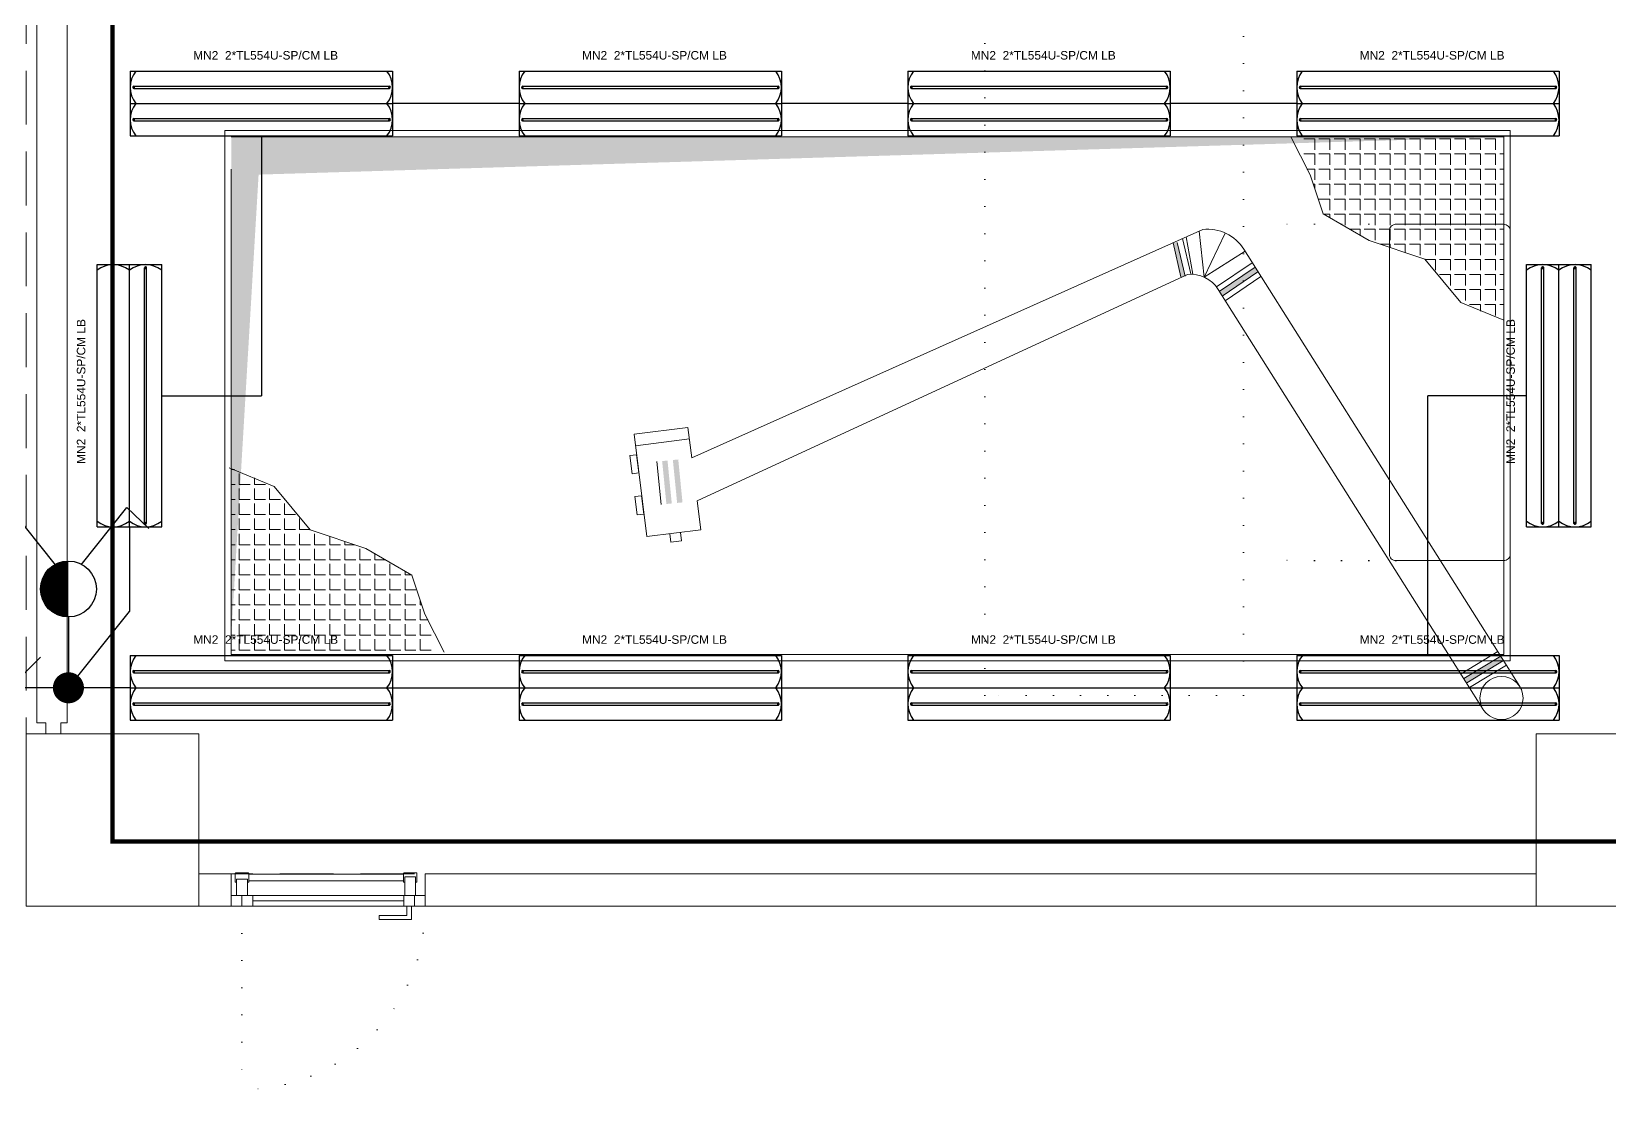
# Model space of a CAD drawing. Header units: metres. Extents: x -13316 to 152404, y -3899 to 30226.
# Drawn here: x 1882 to 2614, y 5035 to 5526 of the extents above; entities that cross this region are included whole.
import ezdxf

# ---------------------------------------------------------------- set-up
doc = ezdxf.new("R2010")
doc.units = ezdxf.units.M
doc.header["$LTSCALE"] = 100
doc.header["$MEASUREMENT"] = 0
for name, pattern in [('ACAD_ISO05W100', [33, 24, -3, 0, -3, 0, -3]), ('DOT2', [0.125, 0, -0.125]), ('HIDDEN', [0.375, 0.25, -0.125])]:
    doc.linetypes.add(name, pattern=pattern)
doc.layers.get('0').update_dxf_attribs({"color": 9, "lineweight": 9})
for name, color, linetype, lineweight in [('00', 9, 'Continuous', 9), ('01', 9, 'Continuous', 9), ('06B', 9, 'Continuous', 9), ('06D', 9, 'Continuous', 9), ('10', 9, 'Continuous', 9), ('15', 9, 'Continuous', 9), ('20', 9, 'DOT2', 9), ('bakırcı ekipman', 252, 'ACAD_ISO05W100', 9), ('E-2x54 W SIVAÜSTÜ FLUORESAN YÜKSEK TAVAN ARMATÜRÜ', 7, 'Continuous', 30), ('E-KABLO', 7, 'Continuous', 30), ('E-KOMÜTATÖR ANAHTAR (ETANŞ)', 7, 'Continuous', 30), ('E-LINYE', 7, 'Continuous', 30)]:
    doc.layers.add(name, color=color, linetype=linetype, lineweight=lineweight)
doc.styles.add('Arial', font='arial.ttf', dxfattribs={"height": 2.5})

# ---------------------------------------------------------------- blocks, each defined once
blk = doc.blocks.new('2x54 W SIVAÜSTÜ FLUORESAN YÜKSEK TAVAN ARMATÜRÜ')
at = {"layer": 'E-2x54 W SIVAÜSTÜ FLUORESAN YÜKSEK TAVAN ARMATÜRÜ', "color": 4}
for p, q in [((-60.8, 15), (-60.8, -15)), ((-60.8, 15), (60.8, 15)), ((60.8, 15), (60.8, 0)), ((-60, 0), (-15, 0)), ((15, 0), (60, 0)), ((60.8, 0), (60.8, -15)), ((-60.8, -15), (60.8, -15))]:
    blk.add_line(p, q, dxfattribs=at)
at = {"layer": 'E-2x54 W SIVAÜSTÜ FLUORESAN YÜKSEK TAVAN ARMATÜRÜ', "color": 7}
for p, q in [((-59.27, 8.01), (59.32, 8.01)), ((-60.8, 0), (60.8, 0)), ((-59.16, 7.01), (59.44, 7)), ((-59.27, -6.99), (59.32, -6.99)), ((-59.16, -7.99), (59.44, -8))]:
    blk.add_line(p, q, dxfattribs=at)
for centre in [(-59.23, 7.63), (-59.23, 7.33), (59.36, 7.63), (59.36, 7.33), (-59.23, -7.37), (59.36, -7.37), (-59.23, -7.67), (59.36, -7.67)]:
    blk.add_circle(centre, 0.11, dxfattribs=at)
for centre, radius, start, end in [((-48.66, 7.5), 12.14, 141.85995, 218.14005), ((48.66, 7.5), 12.14, 321.85995, 38.14005), ((-59.12, 7.51), 0.515, 106.86737, 266.76121), ((-59.32, 7.49), 0.519, 289.2244, 84.40418), ((59.47, 7.51), 0.515, 106.86737, 266.76121), ((59.27, 7.49), 0.519, 289.2244, 84.40418), ((-48.66, -7.5), 12.14, 141.85995, 218.14005), ((-59.12, -7.49), 0.515, 106.86737, 266.76121), ((-59.32, -7.51), 0.519, 289.2244, 84.40418), ((48.66, -7.5), 12.14, 321.85995, 38.14005), ((59.47, -7.49), 0.515, 106.86737, 266.76121), ((59.27, -7.51), 0.519, 289.2244, 84.40418)]:
    blk.add_arc(centre, radius, start, end, dxfattribs=at)
at = {"layer": 'E-2x54 W SIVAÜSTÜ FLUORESAN YÜKSEK TAVAN ARMATÜRÜ', "color": 7, "style": 'Arial'}
blk.add_text('MN2  2*TL554U-SP/CM LB', height=3.9508, dxfattribs=at).set_placement((-31.61, 20.4))
blk = doc.blocks.new('100_KOMÜTATÖR ANAHTAR (ETANŞ)')
at = {"layer": 'E-KOMÜTATÖR ANAHTAR (ETANŞ)', "color": 4}
for p, q in [((-1.695, 5.222), (-2.326, 4.622)), ((-0.372, 3.563), (-1.695, 5.222)), ((0.372, 3.563), (1.695, 5.222)), ((1.695, 5.222), (2.326, 4.622)), ((0, 2.053), (0, 0))]:
    blk.add_line(p, q, dxfattribs=at)
at = {"layer": 'E-KOMÜTATÖR ANAHTAR (ETANŞ)', "color": 4, "const_width": 0.81}
blk.add_lwpolyline([(0, 3.268, 0.414214), (-0.405, 2.863, 0.414214), (0, 2.458, 0.414214)], format="xyb", dxfattribs=at)
at = {"layer": 'E-KOMÜTATÖR ANAHTAR (ETANŞ)', "color": 4}
blk.add_circle((0, 2.863), 0.81, dxfattribs=at)
blk = doc.blocks.new('p-kolon_80x80')
blk.add_lwpolyline([(-40, -40), (40, -40), (40, 40), (-40, 40)], close=True)
blk = doc.blocks.new('2.bod.sitatik')
at = {"layer": '01'}
for p in [(1600, -3790), (2300, -3790)]:
    blk.add_blockref('p-kolon_80x80', p, dxfattribs=at)
blk = doc.blocks.new('p-işyeri')
at = {"color": 0, "const_width": 2}
blk.add_lwpolyline([(200, 0), (200, 700), (-200, 700), (-200, 0)], close=True, dxfattribs=at)
blk = doc.blocks.new('rf')
at = {"layer": 'bakırcı ekipman', "color": 0, "lineweight": 0}
for p, q in [((174820.42, -9265.6), (174802.78, -9274.52)), ((174802.78, -9274.52), (174784.78, -9280.52)), ((174798.55, -9276.74), (174798.55, -9275.93)), ((174805.53, -9276.74), (174805.53, -9273.06)), ((174812.52, -9276.74), (174812.52, -9271.66)), ((174819.5, -9276.74), (174819.5, -9271.66)), ((174784.78, -9280.52), (174772.35, -9301.95)), ((174784.58, -9283.72), (174782.92, -9283.72)), ((174784.58, -9283.72), (174784.58, -9280.87)), ((174791.56, -9283.72), (174786.48, -9283.72)), ((174791.56, -9283.72), (174791.56, -9278.64)), ((174798.55, -9283.72), (174793.47, -9283.72)), ((174798.55, -9276.74), (174796.14, -9276.74)), ((174798.55, -9283.72), (174798.55, -9278.64)), ((174805.53, -9276.74), (174800.45, -9276.74)), ((174805.53, -9283.72), (174800.45, -9283.72)), ((174805.53, -9283.72), (174805.53, -9278.64)), ((174812.52, -9276.74), (174807.44, -9276.74)), ((174812.52, -9283.72), (174807.44, -9283.72)), ((174812.52, -9283.72), (174812.52, -9278.64)), ((174819.5, -9276.74), (174814.42, -9276.74)), ((174819.5, -9283.72), (174814.42, -9283.72)), ((174819.5, -9283.72), (174819.5, -9278.64)), ((174784.58, -9290.71), (174779.5, -9290.71)), ((174784.58, -9290.71), (174784.58, -9285.63)), ((174791.56, -9290.71), (174786.48, -9290.71)), ((174791.56, -9290.71), (174791.56, -9285.63)), ((174798.55, -9290.71), (174793.47, -9290.71)), ((174798.55, -9290.71), (174798.55, -9285.63)), ((174805.53, -9290.71), (174800.45, -9290.71)), ((174805.53, -9290.71), (174805.53, -9285.63)), ((174812.52, -9290.71), (174807.44, -9290.71)), ((174812.52, -9290.71), (174812.52, -9285.63)), ((174819.5, -9290.71), (174814.42, -9290.71)), ((174819.5, -9290.71), (174819.5, -9285.63)), ((174777.59, -9297.69), (174774.82, -9297.69)), ((174777.59, -9297.69), (174777.59, -9292.91)), ((174784.58, -9297.69), (174779.5, -9297.69)), ((174784.58, -9297.69), (174784.58, -9292.61)), ((174791.56, -9297.69), (174786.48, -9297.69)), ((174791.56, -9297.69), (174791.56, -9292.61)), ((174798.55, -9297.69), (174793.47, -9297.69)), ((174798.55, -9297.69), (174798.55, -9292.61)), ((174805.53, -9297.69), (174800.45, -9297.69)), ((174805.53, -9297.69), (174805.53, -9292.61)), ((174812.52, -9297.69), (174807.44, -9297.69)), ((174812.52, -9297.69), (174812.52, -9292.61)), ((174819.5, -9297.69), (174814.42, -9297.69)), ((174819.5, -9297.69), (174819.5, -9292.61)), ((174772.35, -9301.95), (174763.77, -9327.67)), ((174777.59, -9304.68), (174772.51, -9304.68)), ((174777.59, -9304.68), (174777.59, -9299.6)), ((174784.58, -9304.68), (174779.5, -9304.68)), ((174784.58, -9304.68), (174784.58, -9299.6)), ((174791.56, -9304.68), (174786.48, -9304.68)), ((174791.56, -9304.68), (174791.56, -9299.6)), ((174798.55, -9304.68), (174793.47, -9304.68)), ((174798.55, -9304.68), (174798.55, -9299.6)), ((174805.53, -9304.68), (174800.45, -9304.68)), ((174805.53, -9304.68), (174805.53, -9299.6)), ((174812.52, -9304.68), (174807.44, -9304.68)), ((174812.52, -9304.68), (174812.52, -9299.6)), ((174819.5, -9304.68), (174814.42, -9304.68)), ((174819.5, -9304.68), (174819.5, -9299.6)), ((174770.61, -9311.66), (174769.11, -9311.66)), ((174770.61, -9311.66), (174770.61, -9307.16)), ((174777.59, -9311.66), (174772.51, -9311.66)), ((174777.59, -9311.66), (174777.59, -9306.58)), ((174784.58, -9311.66), (174779.5, -9311.66)), ((174784.58, -9311.66), (174784.58, -9306.58)), ((174791.56, -9311.66), (174786.48, -9311.66)), ((174791.56, -9311.66), (174791.56, -9306.58)), ((174798.55, -9311.66), (174793.47, -9311.66)), ((174798.55, -9311.66), (174798.55, -9306.58)), ((174805.53, -9311.66), (174800.45, -9311.66)), ((174805.53, -9311.66), (174805.53, -9306.58)), ((174812.52, -9311.66), (174807.44, -9311.66)), ((174812.52, -9311.66), (174812.52, -9306.58)), ((174819.5, -9311.66), (174814.42, -9311.66)), ((174819.5, -9311.66), (174819.5, -9306.58)), ((174770.61, -9318.65), (174766.78, -9318.65)), ((174770.61, -9318.65), (174770.61, -9313.57)), ((174777.59, -9318.65), (174772.51, -9318.65)), ((174777.59, -9318.65), (174777.59, -9313.57)), ((174784.58, -9318.65), (174779.5, -9318.65)), ((174784.58, -9318.65), (174784.58, -9313.57)), ((174791.56, -9318.65), (174786.48, -9318.65)), ((174791.56, -9318.65), (174791.56, -9313.57)), ((174798.55, -9318.65), (174793.47, -9318.65)), ((174798.55, -9318.65), (174798.55, -9313.57)), ((174805.53, -9318.65), (174800.45, -9318.65)), ((174805.53, -9318.65), (174805.53, -9313.57)), ((174812.52, -9318.65), (174807.44, -9318.65)), ((174812.52, -9318.65), (174812.52, -9313.57)), ((174819.5, -9318.65), (174814.42, -9318.65)), ((174819.5, -9318.65), (174819.5, -9313.57)), ((174763.77, -9327.67), (174743.62, -9344.38)), ((174763.62, -9332.62), (174763.62, -9327.79)), ((174770.61, -9325.63), (174765.53, -9325.63)), ((174770.61, -9325.63), (174770.61, -9320.55)), ((174770.61, -9332.62), (174770.61, -9327.54)), ((174777.59, -9325.63), (174772.51, -9325.63)), ((174777.59, -9325.63), (174777.59, -9320.55)), ((174777.59, -9332.62), (174777.59, -9327.54)), ((174784.58, -9325.63), (174779.5, -9325.63)), ((174784.58, -9325.63), (174784.58, -9320.55)), ((174784.58, -9332.62), (174784.58, -9327.54)), ((174791.56, -9325.63), (174786.48, -9325.63)), ((174791.56, -9325.63), (174791.56, -9320.55)), ((174791.56, -9332.62), (174791.56, -9327.54)), ((174798.55, -9325.63), (174793.47, -9325.63)), ((174798.55, -9325.63), (174798.55, -9320.55)), ((174798.55, -9332.62), (174798.55, -9327.54)), ((174805.53, -9325.63), (174800.45, -9325.63)), ((174805.53, -9325.63), (174805.53, -9320.55)), ((174805.53, -9332.62), (174805.53, -9327.54)), ((174812.52, -9325.63), (174807.44, -9325.63)), ((174812.52, -9325.63), (174812.52, -9320.55)), ((174812.52, -9332.62), (174812.52, -9327.54)), ((174819.5, -9325.63), (174814.42, -9325.63)), ((174819.5, -9325.63), (174819.5, -9320.55)), ((174819.5, -9332.62), (174819.5, -9327.54)), ((174756.64, -9339.6), (174756.64, -9334.52)), ((174763.62, -9332.62), (174758.54, -9332.62)), ((174763.62, -9339.6), (174763.62, -9334.52)), ((174770.61, -9332.62), (174765.53, -9332.62)), ((174770.61, -9339.6), (174770.61, -9334.52)), ((174777.59, -9332.62), (174772.51, -9332.62)), ((174777.59, -9339.6), (174777.59, -9334.52)), ((174784.58, -9332.62), (174779.5, -9332.62)), ((174784.58, -9339.6), (174784.58, -9334.52)), ((174791.56, -9332.62), (174786.48, -9332.62)), ((174791.56, -9339.6), (174791.56, -9334.52)), ((174798.55, -9332.62), (174793.47, -9332.62)), ((174798.55, -9339.6), (174798.55, -9334.52)), ((174805.53, -9332.62), (174800.45, -9332.62)), ((174805.53, -9339.6), (174805.53, -9334.52)), ((174812.52, -9332.62), (174807.44, -9332.62)), ((174812.52, -9339.6), (174812.52, -9334.52)), ((174819.5, -9332.62), (174814.42, -9332.62)), ((174819.5, -9339.6), (174819.5, -9334.52)), ((174749.65, -9339.6), (174749.38, -9339.6)), ((174749.65, -9339.6), (174749.65, -9339.38)), ((174749.65, -9346.59), (174749.65, -9341.51)), ((174756.64, -9339.6), (174751.56, -9339.6)), ((174756.64, -9346.59), (174756.64, -9341.51)), ((174763.62, -9339.6), (174758.54, -9339.6)), ((174763.62, -9346.59), (174763.62, -9341.51)), ((174770.61, -9339.6), (174765.53, -9339.6)), ((174770.61, -9346.59), (174770.61, -9341.51)), ((174777.59, -9339.6), (174772.51, -9339.6)), ((174777.59, -9346.59), (174777.59, -9341.51)), ((174784.58, -9339.6), (174779.5, -9339.6)), ((174784.58, -9346.59), (174784.58, -9341.51)), ((174791.56, -9339.6), (174786.48, -9339.6)), ((174791.56, -9346.59), (174791.56, -9341.51)), ((174798.55, -9339.6), (174793.47, -9339.6)), ((174798.55, -9346.59), (174798.55, -9341.51)), ((174805.53, -9339.6), (174800.45, -9339.6)), ((174805.53, -9346.59), (174805.53, -9341.51)), ((174812.52, -9339.6), (174807.44, -9339.6)), ((174812.52, -9346.59), (174812.52, -9341.51)), ((174819.5, -9339.6), (174814.42, -9339.6)), ((174819.5, -9346.59), (174819.5, -9341.51)), ((174743.62, -9344.38), (174735.05, -9365.29)), ((174742.67, -9353.57), (174742.67, -9348.49)), ((174749.65, -9346.59), (174744.57, -9346.59)), ((174749.65, -9353.57), (174749.65, -9348.49)), ((174756.64, -9346.59), (174751.56, -9346.59)), ((174756.64, -9353.57), (174756.64, -9348.49)), ((174763.62, -9346.59), (174758.54, -9346.59)), ((174763.62, -9353.57), (174763.62, -9348.49)), ((174770.61, -9346.59), (174765.53, -9346.59)), ((174770.61, -9353.57), (174770.61, -9348.49)), ((174777.59, -9346.59), (174772.51, -9346.59)), ((174777.59, -9353.57), (174777.59, -9348.49)), ((174784.58, -9346.59), (174779.5, -9346.59)), ((174784.58, -9353.57), (174784.58, -9348.49)), ((174791.56, -9346.59), (174786.48, -9346.59)), ((174791.56, -9353.57), (174791.56, -9348.49)), ((174798.55, -9346.59), (174793.47, -9346.59)), ((174798.55, -9353.57), (174798.55, -9348.49)), ((174805.53, -9346.59), (174800.45, -9346.59)), ((174805.53, -9353.57), (174805.53, -9348.49)), ((174812.52, -9346.59), (174807.44, -9346.59)), ((174812.52, -9353.57), (174812.52, -9348.49)), ((174819.5, -9346.59), (174814.42, -9346.59)), ((174819.5, -9353.57), (174819.5, -9348.49)), ((174742.67, -9353.57), (174739.66, -9353.57)), ((174742.67, -9360.56), (174742.67, -9355.48)), ((174749.65, -9353.57), (174744.57, -9353.57)), ((174749.65, -9360.56), (174749.65, -9355.48)), ((174756.64, -9353.57), (174751.56, -9353.57)), ((174756.64, -9360.56), (174756.64, -9355.48)), ((174763.62, -9353.57), (174758.54, -9353.57)), ((174763.62, -9360.56), (174763.62, -9355.48)), ((174770.61, -9353.57), (174765.53, -9353.57)), ((174770.61, -9360.56), (174770.61, -9355.48)), ((174777.59, -9353.57), (174772.51, -9353.57)), ((174777.59, -9360.56), (174777.59, -9355.48)), ((174784.58, -9353.57), (174779.5, -9353.57)), ((174784.58, -9360.56), (174784.58, -9355.48)), ((174791.56, -9353.57), (174786.48, -9353.57)), ((174791.56, -9360.56), (174791.56, -9355.48)), ((174798.55, -9353.57), (174793.47, -9353.57)), ((174798.55, -9360.56), (174798.55, -9355.48)), ((174805.53, -9353.57), (174800.45, -9353.57)), ((174805.53, -9360.56), (174805.53, -9355.48)), ((174812.52, -9353.57), (174807.44, -9353.57)), ((174812.52, -9360.56), (174812.52, -9355.48)), ((174819.5, -9353.57), (174814.42, -9353.57)), ((174819.5, -9360.56), (174819.5, -9355.48)), ((174735.68, -9364.29), (174735.68, -9362.82)), ((174742.67, -9360.56), (174737.59, -9360.56)), ((174742.67, -9364.29), (174742.67, -9362.46)), ((174749.65, -9360.56), (174744.57, -9360.56)), ((174749.65, -9364.29), (174749.65, -9362.46)), ((174756.64, -9360.56), (174751.56, -9360.56)), ((174756.64, -9364.29), (174756.64, -9362.46)), ((174763.62, -9360.56), (174758.54, -9360.56)), ((174763.62, -9364.29), (174763.62, -9362.46)), ((174770.61, -9360.56), (174765.53, -9360.56)), ((174770.61, -9364.29), (174770.61, -9362.46)), ((174777.59, -9360.56), (174772.51, -9360.56)), ((174777.59, -9364.29), (174777.59, -9362.46)), ((174784.58, -9360.56), (174779.5, -9360.56)), ((174784.58, -9364.29), (174784.58, -9362.46)), ((174791.56, -9360.56), (174786.48, -9360.56)), ((174791.56, -9364.29), (174791.56, -9362.46)), ((174798.55, -9360.56), (174793.47, -9360.56)), ((174798.55, -9364.29), (174798.55, -9362.46)), ((174805.53, -9360.56), (174800.45, -9360.56)), ((174805.53, -9364.29), (174805.53, -9362.46)), ((174812.52, -9360.56), (174807.44, -9360.56)), ((174812.52, -9364.29), (174812.52, -9362.46)), ((174819.5, -9360.56), (174814.42, -9360.56)), ((174819.5, -9364.29), (174819.5, -9362.46))]:
    blk.add_line(p, q, dxfattribs=at)
blk = doc.blocks.new('p-mekanik_boyahane_mahal08')
for points in [[(439.67, 193.91), (441.67, 194.1), (445.34, 178.39), (443.33, 178.19)], [(439.67, 193.91), (441.67, 194.1), (445.34, 178.39), (443.33, 178.19)], [(462.47, 169.17), (461.15, 171.3), (477.7, 182.55), (479.03, 180.43)], [(462.47, 169.17), (461.15, 171.3), (477.7, 182.55), (479.03, 180.43)], [(575.83, -10.25), (574.51, -8.13), (591.62, 2.22), (592.95, 0.1)], [(575.83, -10.25), (574.51, -8.13), (591.62, 2.22), (592.95, 0.1)], [(575.83, -10.25), (574.51, -8.13), (591.62, 2.22), (592.95, 0.1)]]:
    blk.add_hatch(color=256).paths.add_polyline_path(points)
h = blk.add_hatch(color=256)
h.paths.add_polyline_path([(207.27, 73), (204.78, 72.75), (202.81, 92.66), (205.3, 92.9)])
h.paths.add_polyline_path([(212.25, 73.49), (209.76, 73.25), (207.79, 93.15), (210.28, 93.4)])
h = blk.add_hatch(color=256)
h.paths.add_polyline_path([(207.27, 73), (204.78, 72.75), (202.81, 92.66), (205.3, 92.9)])
h.paths.add_polyline_path([(212.25, 73.49), (209.76, 73.25), (207.79, 93.15), (210.28, 93.4)])
for p, q in [((596, 246), (0, 246)), ((0, 246), (0, 0)), ((593, 243), (3, 243)), ((494.31, 243), (503.23, 225.37)), ((505.45, 242.09), (500.37, 242.09)), ((505.45, 242.09), (505.45, 237.01)), ((512.43, 242.09), (507.35, 242.09)), ((512.43, 242.09), (512.43, 237.01)), ((519.42, 242.09), (514.34, 242.09)), ((519.42, 242.09), (519.42, 237.01)), ((526.4, 242.09), (521.32, 242.09)), ((526.4, 242.09), (526.4, 237.01)), ((533.39, 242.09), (528.31, 242.09)), ((533.39, 242.09), (533.39, 237.01)), ((540.37, 242.09), (535.29, 242.09)), ((540.37, 242.09), (540.37, 237.01)), ((547.36, 242.09), (542.28, 242.09)), ((547.36, 242.09), (547.36, 237.01)), ((554.34, 242.09), (549.26, 242.09)), ((554.34, 242.09), (554.34, 237.01)), ((561.33, 242.09), (556.25, 242.09)), ((561.33, 242.09), (561.33, 237.01)), ((568.31, 242.09), (563.23, 242.09)), ((568.31, 242.09), (568.31, 237.01)), ((575.3, 242.09), (570.22, 242.09)), ((575.3, 242.09), (575.3, 237.01)), ((582.28, 242.09), (577.2, 242.09)), ((582.28, 242.09), (582.28, 237.01)), ((589.27, 242.09), (584.19, 242.09)), ((589.27, 242.09), (589.27, 237.01)), ((593, 3), (593, 243)), ((596, 3), (596, 246)), ((505.45, 235.1), (500.37, 235.1)), ((505.45, 235.1), (505.45, 230.02)), ((512.43, 235.1), (507.35, 235.1)), ((512.43, 235.1), (512.43, 230.02)), ((519.42, 235.1), (514.34, 235.1)), ((519.42, 235.1), (519.42, 230.02)), ((526.4, 235.1), (521.32, 235.1)), ((526.4, 235.1), (526.4, 230.02)), ((533.39, 235.1), (528.31, 235.1)), ((533.39, 235.1), (533.39, 230.02)), ((540.37, 235.1), (535.29, 235.1)), ((540.37, 235.1), (540.37, 230.02)), ((547.36, 235.1), (542.28, 235.1)), ((547.36, 235.1), (547.36, 230.02)), ((554.34, 235.1), (549.26, 235.1)), ((554.34, 235.1), (554.34, 230.02)), ((561.33, 235.1), (556.25, 235.1)), ((561.33, 235.1), (561.33, 230.02)), ((568.31, 235.1), (563.23, 235.1)), ((568.31, 235.1), (568.31, 230.02)), ((575.3, 235.1), (570.22, 235.1)), ((575.3, 235.1), (575.3, 230.02)), ((582.28, 235.1), (577.2, 235.1)), ((582.28, 235.1), (582.28, 230.02)), ((589.27, 235.1), (584.19, 235.1)), ((589.27, 235.1), (589.27, 230.02)), ((593, 235.1), (591.17, 235.1)), ((3, 228), (3, 3)), ((505.45, 228.12), (501.77, 228.12)), ((505.45, 228.12), (505.45, 223.04)), ((512.43, 228.12), (507.35, 228.12)), ((512.43, 228.12), (512.43, 223.04)), ((519.42, 228.12), (514.34, 228.12)), ((519.42, 228.12), (519.42, 223.04)), ((526.4, 228.12), (521.32, 228.12)), ((526.4, 228.12), (526.4, 223.04)), ((533.39, 228.12), (528.31, 228.12)), ((533.39, 228.12), (533.39, 223.04)), ((540.37, 228.12), (535.29, 228.12)), ((540.37, 228.12), (540.37, 223.04)), ((547.36, 228.12), (542.28, 228.12)), ((547.36, 228.12), (547.36, 223.04)), ((554.34, 228.12), (549.26, 228.12)), ((554.34, 228.12), (554.34, 223.04)), ((561.33, 228.12), (556.25, 228.12)), ((561.33, 228.12), (561.33, 223.04)), ((568.31, 228.12), (563.23, 228.12)), ((568.31, 228.12), (568.31, 223.04)), ((575.3, 228.12), (570.22, 228.12)), ((575.3, 228.12), (575.3, 223.04)), ((582.28, 228.12), (577.2, 228.12)), ((582.28, 228.12), (582.28, 223.04)), ((589.27, 228.12), (584.19, 228.12)), ((589.27, 228.12), (589.27, 223.04)), ((593, 228.12), (591.17, 228.12)), ((503.23, 225.37), (509.23, 207.36)), ((505.45, 221.13), (504.64, 221.13)), ((505.45, 221.13), (505.45, 218.72)), ((512.43, 221.13), (507.35, 221.13)), ((512.43, 221.13), (512.43, 216.05)), ((519.42, 221.13), (514.34, 221.13)), ((519.42, 221.13), (519.42, 216.05)), ((526.4, 221.13), (521.32, 221.13)), ((526.4, 221.13), (526.4, 216.05)), ((533.39, 221.13), (528.31, 221.13)), ((533.39, 221.13), (533.39, 216.05)), ((540.37, 221.13), (535.29, 221.13)), ((540.37, 221.13), (540.37, 216.05)), ((547.36, 221.13), (542.28, 221.13)), ((547.36, 221.13), (547.36, 216.05)), ((554.34, 221.13), (549.26, 221.13)), ((554.34, 221.13), (554.34, 216.05)), ((561.33, 221.13), (556.25, 221.13)), ((561.33, 221.13), (561.33, 216.05)), ((568.31, 221.13), (563.23, 221.13)), ((568.31, 221.13), (568.31, 216.05)), ((575.3, 221.13), (570.22, 221.13)), ((575.3, 221.13), (575.3, 216.05)), ((582.28, 221.13), (577.2, 221.13)), ((582.28, 221.13), (582.28, 216.05)), ((589.27, 221.13), (584.19, 221.13)), ((589.27, 221.13), (589.27, 216.05)), ((593, 221.13), (591.17, 221.13)), ((512.43, 214.15), (507.35, 214.15)), ((512.43, 214.15), (512.43, 209.07)), ((519.42, 214.15), (514.34, 214.15)), ((519.42, 214.15), (519.42, 209.07)), ((526.4, 214.15), (521.32, 214.15)), ((526.4, 214.15), (526.4, 209.07)), ((533.39, 214.15), (528.31, 214.15)), ((533.39, 214.15), (533.39, 209.07)), ((540.37, 214.15), (535.29, 214.15)), ((540.37, 214.15), (540.37, 209.07)), ((547.36, 214.15), (542.28, 214.15)), ((547.36, 214.15), (547.36, 209.07)), ((554.34, 214.15), (549.26, 214.15)), ((554.34, 214.15), (554.34, 209.07)), ((561.33, 214.15), (556.25, 214.15)), ((561.33, 214.15), (561.33, 209.07)), ((568.31, 214.15), (563.23, 214.15)), ((568.31, 214.15), (568.31, 209.07)), ((575.3, 214.15), (570.22, 214.15)), ((575.3, 214.15), (575.3, 209.07)), ((582.28, 214.15), (577.2, 214.15)), ((582.28, 214.15), (582.28, 209.07)), ((589.27, 214.15), (584.19, 214.15)), ((589.27, 214.15), (589.27, 209.07)), ((593, 214.15), (591.17, 214.15)), ((509.23, 207.36), (530.66, 194.93)), ((512.43, 207.16), (509.58, 207.16)), ((512.43, 207.16), (512.43, 205.5)), ((519.42, 207.16), (514.34, 207.16)), ((519.42, 207.16), (519.42, 202.08)), ((526.4, 207.16), (521.32, 207.16)), ((526.4, 207.16), (526.4, 202.08)), ((533.39, 207.16), (528.31, 207.16)), ((533.39, 207.16), (533.39, 202.08)), ((540.37, 207.16), (535.29, 207.16)), ((540.37, 207.16), (540.37, 202.08)), ((547.36, 207.16), (542.28, 207.16)), ((547.36, 207.16), (547.36, 202.08)), ((554.34, 207.16), (549.26, 207.16)), ((554.34, 207.16), (554.34, 202.08)), ((561.33, 207.16), (556.25, 207.16)), ((561.33, 207.16), (561.33, 202.08)), ((568.31, 207.16), (563.23, 207.16)), ((568.31, 207.16), (568.31, 202.08)), ((575.3, 207.16), (570.22, 207.16)), ((575.3, 207.16), (575.3, 202.08)), ((582.28, 207.16), (577.2, 207.16)), ((582.28, 207.16), (582.28, 202.08)), ((589.27, 207.16), (584.19, 207.16)), ((589.27, 207.16), (589.27, 202.08)), ((593, 207.16), (591.17, 207.16)), ((453.53, 200.11), (216.54, 94.14)), ((453.53, 200.11), (216.54, 94.14)), ((454.14, 177.97), (451.86, 199.36)), ((454.14, 177.97), (451.86, 199.36)), ((454.14, 177.97), (463.9, 198.44)), ((454.14, 177.97), (463.9, 198.44)), ((526.4, 200.18), (521.61, 200.18)), ((526.4, 200.18), (526.4, 197.4)), ((533.39, 200.18), (528.31, 200.18)), ((533.39, 200.18), (533.39, 195.1)), ((540.37, 200.18), (535.29, 200.18)), ((540.37, 200.18), (540.37, 195.1)), ((547.36, 200.18), (542.28, 200.18)), ((547.36, 200.18), (547.36, 195.1)), ((554.34, 200.18), (549.26, 200.18)), ((554.34, 200.18), (554.34, 195.1)), ((561.33, 200.18), (556.25, 200.18)), ((561.33, 200.18), (561.33, 195.1)), ((568.31, 200.18), (563.23, 200.18)), ((568.31, 200.18), (568.31, 195.1)), ((575.3, 200.18), (570.22, 200.18)), ((575.3, 200.18), (575.3, 195.1)), ((582.28, 200.18), (577.2, 200.18)), ((582.28, 200.18), (582.28, 195.1)), ((589.27, 200.18), (584.19, 200.18)), ((589.27, 200.18), (589.27, 195.1)), ((593, 200.18), (591.17, 200.18)), ((443.33, 178.19), (439.67, 193.91)), ((443.33, 178.19), (439.67, 193.91)), ((445.34, 178.39), (441.67, 194.1)), ((445.34, 178.39), (441.67, 194.1)), ((447.96, 179.55), (444.14, 195.91)), ((447.96, 179.55), (444.14, 195.91)), ((448.87, 179.28), (445.71, 196.61)), ((448.87, 179.28), (445.71, 196.61)), ((600.47, -11.96), (472.57, 190.89)), ((600.47, -11.96), (472.57, 190.89)), ((530.66, 194.93), (556.37, 186.35)), ((540.37, 193.19), (535.87, 193.19)), ((540.37, 193.19), (540.37, 191.69)), ((547.36, 193.19), (542.28, 193.19)), ((547.36, 193.19), (547.36, 189.36)), ((554.34, 193.19), (549.26, 193.19)), ((554.34, 193.19), (554.34, 188.11)), ((561.33, 193.19), (556.25, 193.19)), ((561.33, 193.19), (561.33, 188.11)), ((568.31, 193.19), (563.23, 193.19)), ((568.31, 193.19), (568.31, 188.11)), ((575.3, 193.19), (570.22, 193.19)), ((575.3, 193.19), (575.3, 188.11)), ((582.28, 193.19), (577.2, 193.19)), ((582.28, 193.19), (582.28, 188.11)), ((589.27, 193.19), (584.19, 193.19)), ((589.27, 193.19), (589.27, 188.11)), ((593, 193.19), (591.17, 193.19)), ((454.14, 177.97), (473.15, 189.96)), ((454.14, 177.97), (473.15, 189.96)), ((459.83, 173.42), (476.38, 184.67)), ((459.83, 173.42), (476.38, 184.67)), ((556.37, 186.35), (573.09, 166.2)), ((561.33, 186.21), (556.5, 186.21)), ((561.33, 186.21), (561.33, 181.13)), ((568.31, 186.21), (563.23, 186.21)), ((568.31, 186.21), (568.31, 181.13)), ((575.3, 186.21), (570.22, 186.21)), ((575.3, 186.21), (575.3, 181.13)), ((582.28, 186.21), (577.2, 186.21)), ((582.28, 186.21), (582.28, 181.13)), ((589.27, 186.21), (584.19, 186.21)), ((589.27, 186.21), (589.27, 181.13)), ((593, 186.21), (591.17, 186.21)), ((446.36, 179.23), (219.01, 74.29)), ((446.36, 179.23), (219.01, 74.29)), ((461.15, 171.3), (477.7, 182.55)), ((461.15, 171.3), (477.7, 182.55)), ((462.47, 169.17), (479.03, 180.43)), ((462.47, 169.17), (479.03, 180.43)), ((463.8, 167.05), (480.35, 178.31)), ((463.8, 167.05), (480.35, 178.31)), ((568.31, 179.22), (563.23, 179.22)), ((568.31, 179.22), (568.31, 174.14)), ((575.3, 179.22), (570.22, 179.22)), ((575.3, 179.22), (575.3, 174.14)), ((582.28, 179.22), (577.2, 179.22)), ((582.28, 179.22), (582.28, 174.14)), ((589.27, 179.22), (584.19, 179.22)), ((589.27, 179.22), (589.27, 174.14)), ((593, 179.22), (591.17, 179.22)), ((583.55, -22.62), (460.64, 172.31)), ((583.55, -22.62), (460.64, 172.31)), ((568.31, 172.24), (568.08, 172.24)), ((568.31, 172.24), (568.31, 171.96)), ((575.3, 172.24), (570.22, 172.24)), ((575.3, 172.24), (575.3, 167.16)), ((582.28, 172.24), (577.2, 172.24)), ((582.28, 172.24), (582.28, 167.16)), ((589.27, 172.24), (584.19, 172.24)), ((589.27, 172.24), (589.27, 167.16)), ((593, 172.24), (591.17, 172.24)), ((573.09, 166.2), (593, 158.04)), ((582.28, 165.25), (577.2, 165.25)), ((582.28, 165.25), (582.28, 162.25)), ((589.27, 165.25), (584.19, 165.25)), ((589.27, 165.25), (589.27, 160.17)), ((593, 165.25), (591.17, 165.25)), ((214.79, 108.21), (189.76, 105.09)), ((214.79, 108.21), (189.76, 105.09)), ((189.76, 105.09), (195.67, 57.64)), ((189.76, 105.09), (195.67, 57.64)), ((215.45, 102.91), (190.42, 99.79)), ((215.45, 102.91), (190.42, 99.79)), ((216.54, 94.14), (214.79, 108.21)), ((216.54, 94.14), (214.79, 108.21)), ((200.32, 92.41), (202.3, 72.51)), ((200.32, 92.41), (202.3, 72.51)), ((220.69, 60.76), (219.01, 74.29)), ((220.69, 60.76), (219.01, 74.29)), ((195.67, 57.64), (220.69, 60.76)), ((195.67, 57.64), (220.69, 60.76)), ((206.41, 58.98), (206.9, 55.02)), ((206.41, 58.98), (206.9, 55.02)), ((211.34, 59.59), (211.83, 55.64)), ((211.34, 59.59), (211.83, 55.64)), ((206.9, 55.02), (211.83, 55.64)), ((206.9, 55.02), (211.83, 55.64)), ((573.27, -5.95), (590.22, 4.3)), ((573.27, -5.95), (590.22, 4.3)), ((573.27, -5.95), (590.22, 4.3)), ((574.51, -8.13), (591.62, 2.22)), ((574.51, -8.13), (591.62, 2.22)), ((574.51, -8.13), (591.62, 2.22)), ((575.83, -10.25), (592.95, 0.1)), ((575.83, -10.25), (592.95, 0.1)), ((575.83, -10.25), (592.95, 0.1)), ((577.15, -12.37), (594.27, -2.02)), ((577.15, -12.37), (594.27, -2.02)), ((577.15, -12.37), (594.27, -2.02))]:
    blk.add_line(p, q)
for points in [[(593, 243), (593, 3), (542.11, 3), (593, 3), (3, 3)], [(596, 3), (596, 0), (0, 0)]]:
    blk.add_lwpolyline(points)
for points in [[(190.94, 95.6), (191.99, 87.16), (188.86, 86.77), (187.81, 95.21)], [(190.94, 95.6), (191.99, 87.16), (188.86, 86.77), (187.81, 95.21)], [(193.31, 76.55), (194.36, 68.11), (191.23, 67.72), (190.18, 76.16)], [(193.31, 76.55), (194.36, 68.11), (191.23, 67.72), (190.18, 76.16)]]:
    blk.add_lwpolyline(points, close=True)
blk.add_circle((591.99, -17.25), 10)
blk.add_circle((591.99, -17.25), 10)
blk.add_circle((591.99, -17.25), 10)
for centre, radius in [((455.65, 180.22), 20), ((455.65, 180.22), 20), ((447.95, 164.31), 15), ((447.95, 164.31), 15)]:
    blk.add_arc(centre, radius, 32.23304, 96.0938)
blk.add_solid([(593, 243), (3, 243), (15.71, 225.53), (3, 11)])
at = {"rotation": 270}
blk.add_blockref('rf', (9367.32, 174824.5), dxfattribs=at)
blk = doc.blocks.new('K-AL-01A')
at = {"layer": '06B'}
blk.add_lwpolyline([(2634.71, 4254.27), (2634.71, 4260.52), (2619.71, 4260.52), (2619.71, 4258.65), (2632.46, 4258.65), (2632.46, 4258.65), (2632.46, 4254.27), (2634.71, 4254.27)], dxfattribs=at)
at = {"layer": '06D'}
for p, q in [((2637.95, 4254.27), (2551.08, 4254.27)), ((2551.08, 4249.27), (2637.95, 4249.27))]:
    blk.add_line(p, q, dxfattribs=at)
for points in [[(2553.58, 4241.77), (2558.58, 4241.77), (2558.58, 4249.27), (2553.58, 4249.27)], [(2636.58, 4240.66), (2631.58, 4240.66), (2631.58, 4249.27), (2636.58, 4249.27)], [(2630.96, 4239.41), (2559.21, 4239.41), (2559.21, 4242.53), (2630.96, 4242.53)]]:
    blk.add_lwpolyline(points, close=True, dxfattribs=at)
for points in [[(2553.58, 4243.16), (2552.96, 4243.16), (2552.96, 4239.16, 0.414214), (2553.33, 4238.78), (2558.83, 4238.78, 0.414214), (2559.21, 4239.16), (2559.21, 4243.16), (2558.58, 4243.16)], [(2636.58, 4243.16), (2637.21, 4243.16), (2637.21, 4239.16, -0.414214), (2636.83, 4238.78), (2631.33, 4238.78, -0.414214), (2630.96, 4239.16), (2630.96, 4243.16), (2631.58, 4243.16)]]:
    blk.add_lwpolyline(points, format="xyb", dxfattribs=at)
at = {"layer": '10'}
for points in [[(2551.08, 4254.27), (2551.08, 4249.27), (2556.08, 4249.27), (2556.08, 4254.27)], [(2556.08, 4254.27), (2556.08, 4249.27), (2561.08, 4249.27), (2561.08, 4254.27)], [(2631.08, 4254.27), (2631.08, 4249.27), (2636.08, 4249.27), (2636.08, 4254.27)], [(2636.08, 4254.27), (2636.08, 4249.27), (2641.08, 4249.27), (2641.08, 4254.27)]]:
    blk.add_lwpolyline(points, close=True, dxfattribs=at)
at = {"layer": '15'}
blk.add_lwpolyline([(2561.08, 4251.77), (2631.08, 4251.77)], dxfattribs=at)
at = {"layer": '20'}
blk.add_lwpolyline([(2556.08, 4254.27), (2556.08, 4339.27)], dxfattribs=at)
blk.add_arc((2556.08, 4254.27), 85, 0, 90, dxfattribs=at)
blk = doc.blocks.new('2.bod.Mimari')
at = {"layer": '00'}
for points in [[(1640, -3830), (1655, -3830), (1655, -3815), (1640, -3815)], [(1745, -3830), (2260, -3830), (2260, -3815), (1745, -3815)]]:
    blk.add_lwpolyline(points, close=True, dxfattribs=at)
at = {"layer": '06D', "linetype": 'DOT2'}
blk.add_lwpolyline([(2214.39, -1748.97, 0.414214), (2124.39, -1838.97), (2124.39, -3732.3), (2004.39, -3732.3), (2004.39, -1838.97)], format="xyb", dxfattribs=at)
at = {"layer": '06D'}
blk.add_lwpolyline([(1569.01, -3390), (1569.01, -3395), (1564.87, -3395), (1564.87, -3745), (1569.01, -3745), (1569.01, -3750), (1576.01, -3750), (1576.01, -3745), (1578.87, -3745), (1578.87, -3395), (1576.01, -3395), (1576.01, -3390)], close=True, dxfattribs=at)
at = {"layer": '06D', "linetype": 'DOT2'}
blk.add_lwpolyline([(2195, -3513.72), (2135.03, -3513.72)], dxfattribs=at)
at = {"layer": '06D', "linetype": 'DOT2', "lineweight": -3}
blk.add_lwpolyline([(2195, -3669.72), (2135.03, -3669.72)], dxfattribs=at)
at = {"layer": '10'}
blk.add_lwpolyline([(2245, -3513.72), (2195, -3513.72, 0.414214), (2192, -3516.72), (2192, -3666.72, 0.414214), (2195, -3669.72), (2245, -3669.72, 0.414214), (2248, -3666.72), (2248, -3516.72, 0.414214)], format="xyb", close=True, dxfattribs=at)
at = {"layer": '20', "color": 251, "linetype": 'HIDDEN'}
blk.add_lwpolyline([(1560, -3030), (1560, -3750), (1640, -3750), (1640, -3815), (2260, -3815), (2260, -3750), (2340, -3750), (2340, -3815), (2960, -3815), (2960, -3750), (3040, -3750), (3039.93, -3030)], dxfattribs=at)
at = {"xscale": -1, "rotation": 180}
blk.add_blockref('K-AL-01A', (-896.08, 424.27), dxfattribs=at)
at = {"layer": '06D', "color": 89, "linetype": 'HIDDEN', "true_color": 0x2e4d23, "rotation": 90}
blk.add_blockref('p-işyeri', (2300, -3600), dxfattribs=at)
at = {"layer": '06D'}
blk.add_blockref('p-mekanik_boyahane_mahal08', (1652, -3716.22), dxfattribs=at)

msp = doc.modelspace()

# ---------------------------------------------------------------- linework, layer by layer
at = {"layer": 'E-KABLO', "color": 6}
for p, q in [((2108.48, 5492.27), (2049.8, 5492.26)), ((2288.76, 5492.27), (2230.08, 5492.27)), ((2469.04, 5492.27), (2410.36, 5492.27)), ((1989, 5477.26), (1989, 5356.76)), ((1942.78, 5356.76), (1989, 5356.76)), ((2529.86, 5236.29), (2529.86, 5356.76)), ((2575.57, 5356.76), (2529.86, 5356.76)), ((1927.78, 5295.96), (1927.78, 5256.71)), ((1899.53, 5221.29), (1927.78, 5256.71)), ((1899.53, 5221.29), (1854.53, 5221.29)), ((1928.21, 5221.29), (1899.53, 5221.29)), ((2049.81, 5221.29), (2108.5, 5221.29)), ((2230.1, 5221.29), (2288.78, 5221.29)), ((2410.38, 5221.29), (2469.06, 5221.29))]:
    msp.add_line(p, q, dxfattribs=at)
at = {"layer": 'E-KABLO', "color": 4, "linetype": 'Continuous', "const_width": 7.2}
msp.add_lwpolyline([(1903.13, 5221.29, -1), (1895.93, 5221.29, -1)], format="xyb", close=True, dxfattribs=at)
at = {"layer": 'E-LINYE', "color": 7, "linetype": 'Continuous'}
msp.add_line((1858.28, 5207.15), (1886.57, 5235.43), dxfattribs=at)

# ---------------------------------------------------------------- block references
for name in ['2.bod.sitatik', '2.bod.Mimari']:
    msp.add_blockref(name, (320, 8950))
at = {"layer": 'E-2x54 W SIVAÜSTÜ FLUORESAN YÜKSEK TAVAN ARMATÜRÜ', "color": 6}
for p in [(1989, 5492.26), (2169.28, 5492.27), (2349.56, 5492.27), (2529.84, 5492.27), (1989.01, 5221.29), (2169.3, 5221.29), (2349.58, 5221.29), (2529.86, 5221.29)]:
    msp.add_blockref('2x54 W SIVAÜSTÜ FLUORESAN YÜKSEK TAVAN ARMATÜRÜ', p, dxfattribs=at)
at = {"layer": 'E-2x54 W SIVAÜSTÜ FLUORESAN YÜKSEK TAVAN ARMATÜRÜ', "color": 6, "rotation": 89.99999999999939}
for p in [(1927.78, 5356.76), (2590.57, 5356.76)]:
    msp.add_blockref('2x54 W SIVAÜSTÜ FLUORESAN YÜKSEK TAVAN ARMATÜRÜ', p, dxfattribs=at)
at = {"layer": 'E-KOMÜTATÖR ANAHTAR (ETANŞ)', "xscale": 16, "yscale": 16, "zscale": 16}
msp.add_blockref('100_KOMÜTATÖR ANAHTAR (ETANŞ)', (1899.53, 5221.29), dxfattribs=at)

doc.saveas('drawing.dxf')
